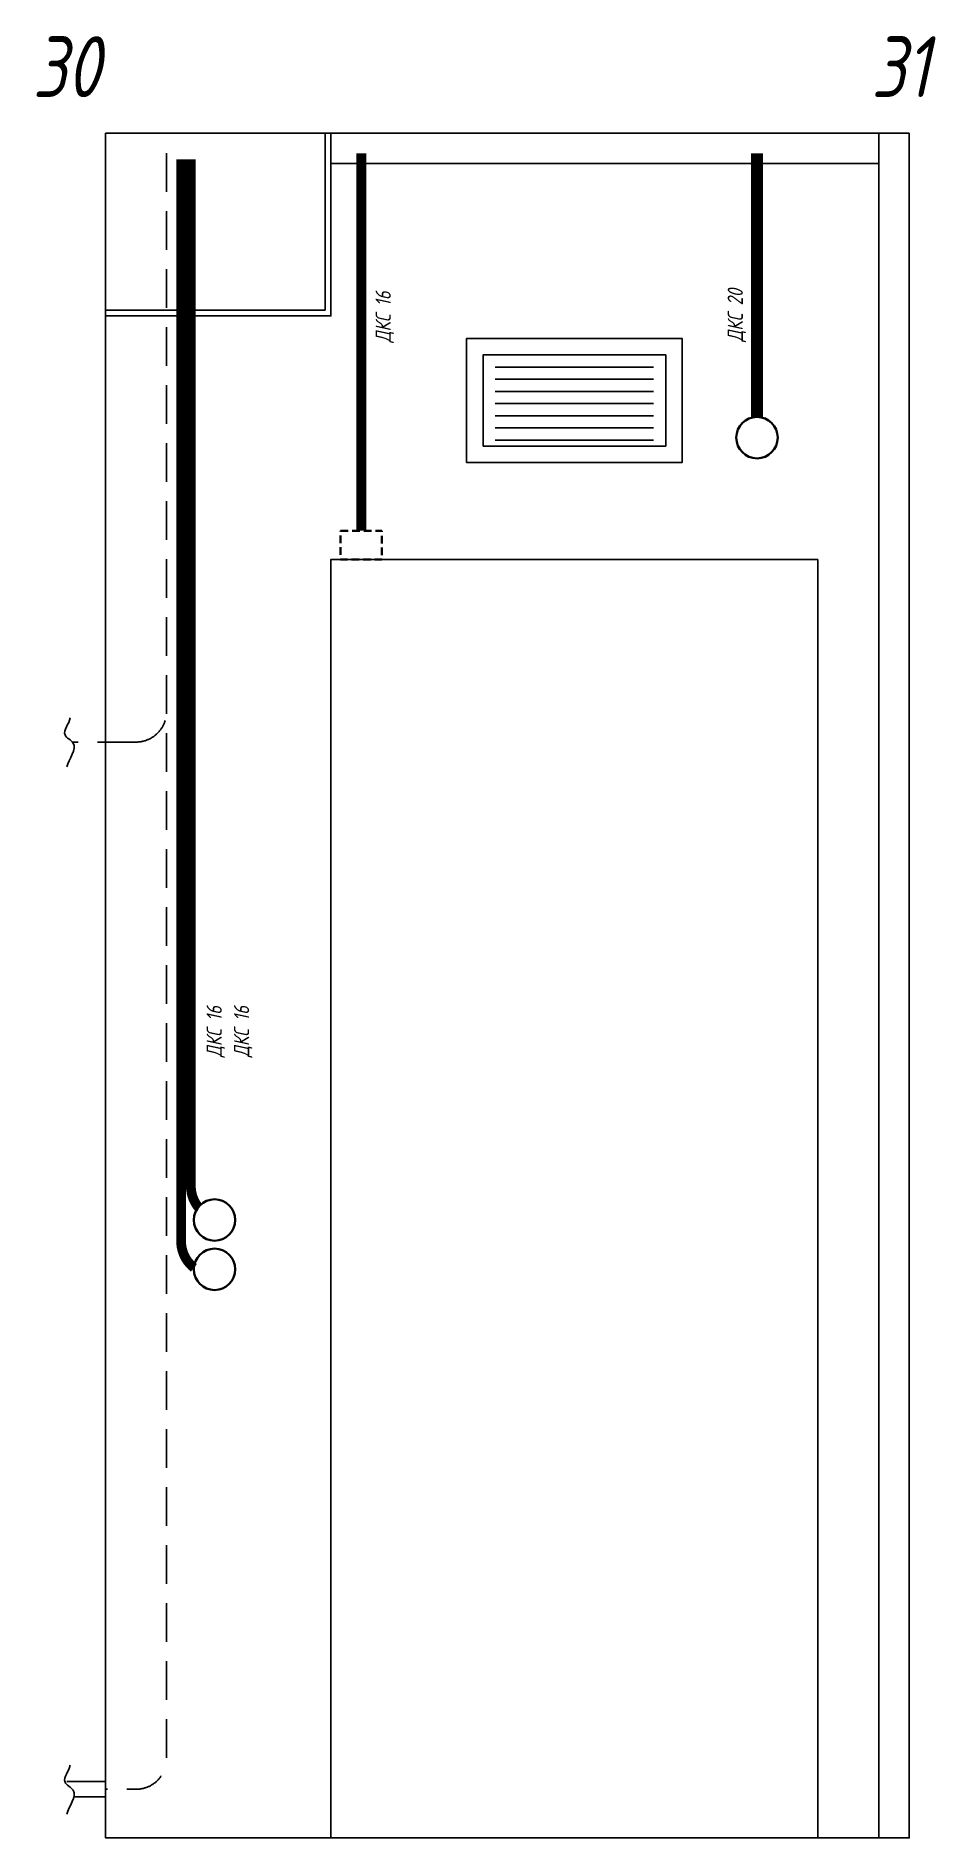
# Model space of a CAD drawing. Header units: millimetres. Extents: x -114 to 1364, y 0 to 2960.
import ezdxf
from ezdxf.enums import TextEntityAlignment as Align

# ---------------------------------------------------------------- set-up
doc = ezdxf.new("R2010")
doc.units = ezdxf.units.MM
doc.linetypes.add('DASHED', pattern=[19.05, 12.7, -6.35])
for name, color, linetype in [('01 Черновое', 7, 'Continuous'), ('02 ОВиК', 7, 'Continuous'), ('02 ЭОМ и СС', 7, 'Continuous'), ('03 Потолок', 5, 'Continuous'), ('10 Перегородки', 7, 'Continuous')]:
    doc.layers.add(name, color=color, linetype=linetype)
doc.styles.add('ГОСТ-ISOCPEUR', font='isocpeui.ttf', dxfattribs={"width": 0.8})

msp = doc.modelspace()

# ---------------------------------------------------------------- linework, layer by layer
at = {"layer": '01 Черновое'}
for points in [[(1320, 2800), (1320, 0), (0, 0), (0, 2800)], [(1170, 2100), (1170, 0), (370, 0), (370, 2100)]]:
    msp.add_lwpolyline(points, close=True, dxfattribs=at)
at = {"layer": '02 ОВиК', "color": 7}
for p, q in [((640, 2416), (900, 2416)), ((640, 2416), (900, 2416)), ((640, 2396), (900, 2396)), ((640, 2396), (900, 2396)), ((640, 2376), (900, 2376)), ((640, 2376), (900, 2376)), ((640, 2356), (900, 2356)), ((640, 2356), (900, 2356)), ((640, 2336), (900, 2336)), ((640, 2336), (900, 2336)), ((640, 2316), (900, 2316)), ((640, 2316), (900, 2316)), ((640, 2296), (900, 2296)), ((640, 2296), (900, 2296))]:
    msp.add_line(p, q, dxfattribs=at)
msp.add_lwpolyline([(593, 2259), (593, 2463), (947, 2463), (947, 2259)], close=True, dxfattribs=at)
msp.add_lwpolyline([(593, 2259), (593, 2463), (947, 2463), (947, 2259)], close=True, dxfattribs=at)
at = {"layer": '02 ОВиК', "color": 7, "flags": 128}
msp.add_lwpolyline([(620, 2286), (620, 2436), (920, 2436), (920, 2286)], close=True, dxfattribs=at)
msp.add_lwpolyline([(620, 2286), (620, 2436), (920, 2436), (920, 2286)], close=True, dxfattribs=at)
at = {"layer": '02 ЭОМ и СС', "linetype": 'DASHED', "ltscale": 5}
for p, q in [((50, 1800), (-54.6, 1800)), ((0, 92.5), (-67, 92.5)), ((0, 67.5), (-52, 67.5))]:
    msp.add_line(p, q, dxfattribs=at)
at = {"layer": '02 ЭОМ и СС', "ltscale": 5}
msp.add_line((0, 92.5), (0, 67.5), dxfattribs=at)
at = {"layer": '02 ЭОМ и СС', "linetype": 'DASHED', "ltscale": 5, "flags": 128}
msp.add_lwpolyline([(100, 2767), (100, 130, -0.414214), (50, 80), (50, 80), (0, 80)], format="xyb", dxfattribs=at)
at = {"layer": '02 ЭОМ и СС', "color": 111, "const_width": 16}
msp.add_lwpolyline([(145.1, 936.5, -0.22829), (124, 980.3), (124, 2757.3)], format="xyb", dxfattribs=at)
at = {"layer": '02 ЭОМ и СС', "const_width": 16, "flags": 128}
msp.add_lwpolyline([(152.3, 1036, -0.170313), (140, 1071), (140, 2757.3)], format="xyb", dxfattribs=at)
at = {"layer": '02 ЭОМ и СС', "flags": 128}
msp.add_lwpolyline([(420, 2147, 16, 16, 0), (420, 2767, 16, 16, 0)], format="xyseb", dxfattribs=at)
at = {"layer": '02 ЭОМ и СС', "color": 5, "const_width": 20, "flags": 128}
msp.add_lwpolyline([(1070, 2334), (1070, 2767)], dxfattribs=at)
at = {"layer": '02 ЭОМ и СС', "linetype": 'DASHED', "lineweight": 40, "flags": 128}
msp.add_lwpolyline([(386, 2147), (454, 2147), (454, 2100), (386, 2100)], close=True, dxfattribs=at)
at = {"layer": '02 ЭОМ и СС', "color": 5, "lineweight": 40}
msp.add_circle((1070, 2300), 34, dxfattribs=at)
at = {"layer": '02 ЭОМ и СС', "lineweight": 40}
msp.add_circle((179, 1015), 34, dxfattribs=at)
at = {"layer": '02 ЭОМ и СС', "color": 3, "lineweight": 40}
msp.add_circle((179, 934), 34, dxfattribs=at)
at = {"layer": '02 ЭОМ и СС', "linetype": 'DASHED', "ltscale": 5}
msp.add_arc((50, 1850), 50, 270, 0, dxfattribs=at)
at = {"layer": '02 ЭОМ и СС', "start_tangent": (-0.158678, -0.98733), "end_tangent": (-0.213167, -0.977016)}
for points in [[(-58.1, 1839.6), (-66.7, 1811.8), (-53.3, 1798.4), (-63.8, 1759.1)], [(-58.1, 119.6), (-66.7, 91.8), (-53.3, 78.4), (-63.8, 39.1)]]:
    msp.add_spline(points, degree=3, dxfattribs=at)
at = {"layer": '03 Потолок', "color": 7, "lineweight": -2}
msp.add_line((370, 2750), (1270, 2750), dxfattribs=at)
at = {"layer": '03 Потолок', "color": 7, "lineweight": -2, "flags": 128}
msp.add_lwpolyline([(370, 2800), (370, 2500), (0, 2500)], dxfattribs=at)
at = {"layer": '03 Потолок', "color": 7, "lineweight": -2}
msp.add_lwpolyline([(360.5, 2800), (360.5, 2509.5), (0, 2509.5)], dxfattribs=at)
at = {"layer": '10 Перегородки', "color": 7, "linetype": 'Continuous', "ltscale": 10}
msp.add_line((1270, 2800), (1270, 0), dxfattribs=at)

# ---------------------------------------------------------------- texts
at = {"layer": '01 Черновое', "style": 'ГОСТ-ISOCPEUR', "width": 0.8}
for s, p in [('30', (-64.5, 2909.4)), ('31', (1305.8, 2909.4))]:
    msp.add_text(s, height=100, dxfattribs=at).set_placement(p, align=Align.MIDDLE)
at = {"layer": '02 ЭОМ и СС', "color": 5, "insert": (1021.8, 2457.6), "char_height": 25, "width": 270.313, "attachment_point": 1, "rotation": 90, "style": 'ГОСТ-ISOCPEUR'}
msp.add_mtext('{ДКС 20}', dxfattribs=at)
at = {"layer": '02 ЭОМ и СС', "char_height": 25, "width": 270.313, "attachment_point": 7, "rotation": 90, "style": 'ГОСТ-ISOCPEUR'}
for insert in [(473.6, 2456.3), (241, 1282.5)]:
    msp.add_mtext('{ДКС 16}', dxfattribs=dict(at, insert=insert))
at = {"layer": '02 ЭОМ и СС', "color": 3, "insert": (196, 1282.5), "char_height": 25, "width": 270.313, "attachment_point": 7, "rotation": 90, "style": 'ГОСТ-ISOCPEUR'}
msp.add_mtext('{ДКС 16}', dxfattribs=at)

doc.saveas('drawing.dxf')
